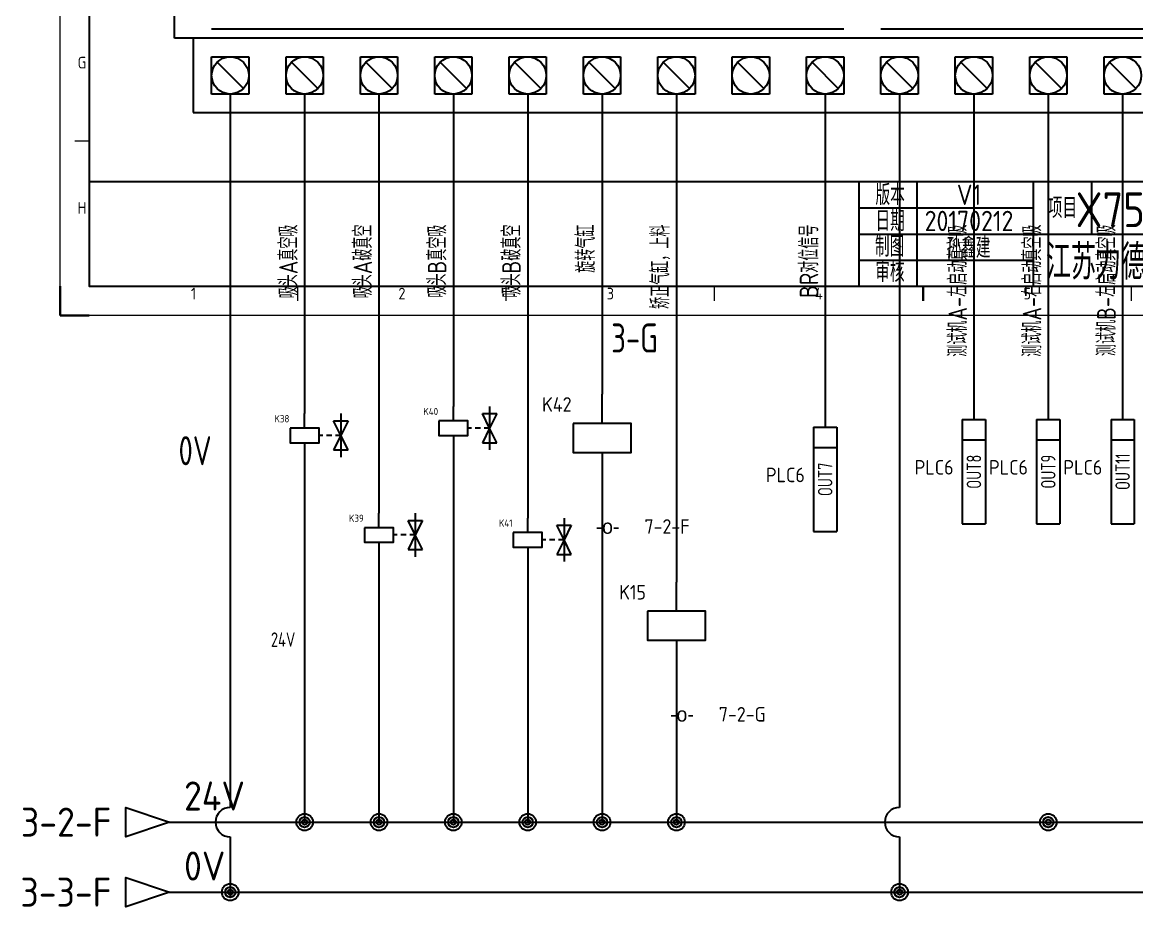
# Model space of a CAD drawing. Header units: millimetres. Extents: x 2023 to 2408, y 1286 to 1597.
# Drawn here: x 2022.8 to 2214.6, y 1285.7 to 1437.9 of the extents above; entities that cross this region are included whole.
import ezdxf
from ezdxf.enums import TextEntityAlignment as Align

# ---------------------------------------------------------------- set-up
doc = ezdxf.new("R2010")
doc.units = ezdxf.units.MM
for name, color, linetype in [('AE_BOR', 1, 'Continuous'), ('DESC', 150, 'Continuous'), ('SYMS', 7, 'Continuous'), ('TAGS', 150, 'Continuous'), ('WIRENO', 72, 'Continuous'), ('WIREREF_DEST', 52, 'Continuous'), ('WIRES', 7, 'Continuous'), ('XREF', 7, 'Continuous'), ('图框_标题栏属性', 1, 'Continuous'), ('图框_标题栏文字', 6, 'Continuous')]:
    doc.layers.add(name, color=color, linetype=linetype)
doc.styles.add('ACGBTS', font='ISOCP.SHX')
doc.styles.get("Standard").update_dxf_attribs({"font": 'arial.ttf'})
doc.styles.add('WD_IEC', font='ISOCP2.shx', dxfattribs={"height": 4, "bigfont": 'gbcbig.shx'})
doc.styles.add('工程字', font='gbenor.shx', dxfattribs={"bigfont": 'gbcbig.shx'})

# ---------------------------------------------------------------- blocks, each defined once
blk = doc.blocks.new('Border')
for p, q in [((10, 410), (10, 10)), ((10, 10), (584, 10))]:
    blk.add_line(p, q)
at = {"layer": 'AE_BOR', "color": 1, "lineweight": 15}
for p, q in [((0, 0), (0, 420)), ((10, 60), (5, 60)), ((81.75, 5), (81.75, 10)), ((153.5, 5), (153.5, 10)), ((225.25, 5), (225.25, 10)), ((368.75, 5), (368.75, 10)), ((594, 0), (0, 0))]:
    blk.add_line(p, q, dxfattribs=at)
at = {"layer": 'AE_BOR', "color": 1, "lineweight": 30}
for p, q in [((0, 0), (0, 10)), ((297, 5), (297, 10)), ((0, 0), (10, 0))]:
    blk.add_line(p, q, dxfattribs=at)
at = {"layer": 'AE_BOR', "color": 1, "lineweight": 15, "style": 'ACGBTS'}
for s, p in [('G', (7.5, 87)), ('H', (7.5, 37)), ('1', (45.875, 7.5)), ('2', (117.625, 7.5)), ('3', (189.375, 7.5)), ('4', (261.125, 7.5)), ('5', (332.875, 7.5))]:
    blk.add_text(s, height=4, dxfattribs=at).set_placement(p, align=Align.MIDDLE)
blk = doc.blocks.new('LdrDkA4')
for p, q in [((132.5, 0), (132.5, 18)), ((142.5, 0), (142.5, 18)), ((162.5, 0), (162.5, 18)), ((162.5, 0), (162.5, 18)), ((162.5, 0), (162.5, 18)), ((172.5, 18), (172.5, 13.5)), ((132.5, 13.5), (162.5, 13.5)), ((172.5, 13.5), (172.5, 9)), ((132.5, 9), (162.99, 9)), ((162.5, 9), (287, 9)), ((132.5, 4.5), (162.5, 4.5)), ((142.5, 2.09), (142.5, 2.09)), ((142.5, 2.09), (142.5, 2.09))]:
    blk.add_line(p, q)
blk.add_lwpolyline([(132.5, 18), (0, 18), (0, 0), (132.5, 0)], close=True)
blk.add_lwpolyline([(132.5, 0), (287, 0), (287, 18), (132.5, 18)])
at = {"flags": 9}
blk.add_attdef('WD_TB', (0, 0), '', height=2.5, dxfattribs=at)
at = {"layer": '图框_标题栏属性', "style": '工程字'}
for tag, height, p in [('版本', 3.5, (151.42, 15.75)), ('项目', 6, (202.25, 13.5)), ('名称', 3.5, (264.42, 13.27)), ('日期', 3.5, (151.42, 11.25)), ('制图', 3.5, (151.34, 6.85)), ('公司名称', 6, (197.03, 4.5)), ('文件', 3.5, (257.37, 6.75)), ('页数', 3.5, (279.5, 6.75)), ('审核', 3.5, (151.65, 2.36)), ('图号', 3.5, (257.37, 2.25)), ('总数', 3.5, (279.5, 2.25))]:
    blk.add_attdef(tag, text='', height=height, dxfattribs=at).set_placement(p, align=Align.MIDDLE)
at = {"layer": '图框_标题栏文字', "style": '工程字'}
for s, p in [('版本', (137.85, 15.75)), ('项目', (167.5, 13.5)), ('日期', (137.85, 11.25)), ('制图', (137.75, 6.85)), ('审核', (137.81, 2.51))]:
    blk.add_text(s, height=3.5, dxfattribs=at).set_placement(p, align=Align.MIDDLE_CENTER)
blk = doc.blocks.new('HA1D3')
blk.add_lwpolyline([(0, 0), (-3.75, -1.25), (-3.75, 1.25)], close=True)
at = {"style": 'WD_IEC'}
for tag, p, height, flags in [('WIRENO', (1.25, 1), 2.5, 8), ('X1TERM01', (0, 0), 0.32, 1)]:
    blk.add_attdef(tag, p, '', height=height, dxfattribs=dict(at, flags=flags))
at = {"style": 'WD_IEC', "flags": 1}
blk.add_attdef('SIGCODE', text='', height=1, dxfattribs=at).set_placement((-2.5, 1.8), align=Align.RIGHT)
at = {"style": 'WD_IEC'}
blk.add_attdef('XREF', text='', height=2.5, dxfattribs=at).set_placement((-5, 0), align=Align.MIDDLE_RIGHT)
blk.add_attdef('DESC1', text='', height=2.5, dxfattribs=at).set_placement((1.25, -1), align=Align.TOP_LEFT)
blk = doc.blocks.new('WDDOT')
for radius in [0.72, 0.449, 0.223]:
    blk.add_circle((0, 0), radius)
blk = doc.blocks.new('PLCIO_EPSONRC90IO1')
for p, q in [((-191.84, -24.81), (-191.84, 23.19)), ((-183.84, -22.81), (-47.84, -22.81)), ((-39.84, -22.81), (96.16, -22.81)), ((-187.84, -24.81), (-191.84, -24.81)), ((-187.84, -24.81), (-187.84, -40.81)), ((52.16, -24.81), (-187.84, -24.81)), ((-183.84, -28.81), (-175.84, -28.81)), ((-183.84, -36.81), (-183.84, -28.81)), ((-182.67, -29.98), (-177.01, -35.64)), ((-175.84, -28.81), (-175.84, -36.81)), ((-167.84, -28.81), (-159.84, -28.81)), ((-167.84, -28.81), (-159.84, -28.81)), ((-167.84, -36.81), (-167.84, -28.81)), ((-167.84, -36.81), (-167.84, -28.81)), ((-166.67, -29.98), (-161.01, -35.64)), ((-159.84, -28.81), (-159.84, -36.81)), ((-159.84, -28.81), (-159.84, -36.81)), ((-151.84, -28.81), (-143.84, -28.81)), ((-151.84, -28.81), (-143.84, -28.81)), ((-151.84, -36.81), (-151.84, -28.81)), ((-151.84, -36.81), (-151.84, -28.81)), ((-150.67, -29.98), (-145.01, -35.64)), ((-143.84, -28.81), (-143.84, -36.81)), ((-143.84, -28.81), (-143.84, -36.81)), ((-135.84, -28.81), (-127.84, -28.81)), ((-135.84, -28.81), (-127.84, -28.81)), ((-135.84, -36.81), (-135.84, -28.81)), ((-135.84, -36.81), (-135.84, -28.81)), ((-134.67, -29.98), (-129.01, -35.64)), ((-127.84, -28.81), (-127.84, -36.81)), ((-127.84, -28.81), (-127.84, -36.81)), ((-119.84, -28.81), (-111.84, -28.81)), ((-119.84, -28.81), (-111.84, -28.81)), ((-119.84, -36.81), (-119.84, -28.81)), ((-119.84, -36.81), (-119.84, -28.81)), ((-118.67, -29.98), (-113.01, -35.64)), ((-111.84, -28.81), (-111.84, -36.81)), ((-111.84, -28.81), (-111.84, -36.81)), ((-103.84, -28.81), (-95.84, -28.81)), ((-103.84, -28.81), (-95.84, -28.81)), ((-103.84, -36.81), (-103.84, -28.81)), ((-103.84, -36.81), (-103.84, -28.81)), ((-102.67, -29.98), (-97.01, -35.64)), ((-95.84, -28.81), (-95.84, -36.81)), ((-95.84, -28.81), (-95.84, -36.81)), ((-87.84, -28.81), (-79.84, -28.81)), ((-87.84, -28.81), (-79.84, -28.81)), ((-87.84, -36.81), (-87.84, -28.81)), ((-87.84, -36.81), (-87.84, -28.81)), ((-86.67, -29.98), (-81.01, -35.64)), ((-79.84, -28.81), (-79.84, -36.81)), ((-79.84, -28.81), (-79.84, -36.81)), ((-71.84, -28.81), (-63.84, -28.81)), ((-71.84, -28.81), (-63.84, -28.81)), ((-71.84, -36.81), (-71.84, -28.81)), ((-71.84, -36.81), (-71.84, -28.81)), ((-70.67, -29.98), (-65.01, -35.64)), ((-63.84, -28.81), (-63.84, -36.81)), ((-63.84, -28.81), (-63.84, -36.81)), ((-55.84, -28.81), (-47.84, -28.81)), ((-55.84, -28.81), (-47.84, -28.81)), ((-55.84, -36.81), (-55.84, -28.81)), ((-55.84, -36.81), (-55.84, -28.81)), ((-54.67, -29.98), (-49.01, -35.64)), ((-47.84, -28.81), (-47.84, -36.81)), ((-47.84, -28.81), (-47.84, -36.81)), ((-39.84, -28.81), (-31.84, -28.81)), ((-39.84, -28.81), (-31.84, -28.81)), ((-39.84, -36.81), (-39.84, -28.81)), ((-39.84, -36.81), (-39.84, -28.81)), ((-38.67, -29.98), (-33.01, -35.64)), ((-31.84, -28.81), (-31.84, -36.81)), ((-31.84, -28.81), (-31.84, -36.81)), ((-23.84, -28.81), (-15.84, -28.81)), ((-23.84, -28.81), (-15.84, -28.81)), ((-23.84, -36.81), (-23.84, -28.81)), ((-23.84, -36.81), (-23.84, -28.81)), ((-22.67, -29.98), (-17.01, -35.64)), ((-15.84, -28.81), (-15.84, -36.81)), ((-15.84, -28.81), (-15.84, -36.81)), ((-7.84, -28.81), (0.16, -28.81)), ((-7.84, -28.81), (0.16, -28.81)), ((-7.84, -36.81), (-7.84, -28.81)), ((-7.84, -36.81), (-7.84, -28.81)), ((-6.67, -29.98), (-1.01, -35.64)), ((0.16, -28.81), (0.16, -36.81)), ((0.16, -28.81), (0.16, -36.81)), ((8.16, -28.81), (16.16, -28.81)), ((8.16, -28.81), (16.16, -28.81)), ((8.16, -36.81), (8.16, -28.81)), ((8.16, -36.81), (8.16, -28.81)), ((9.33, -29.98), (14.99, -35.64)), ((-175.84, -36.81), (-183.84, -36.81)), ((-159.84, -36.81), (-167.84, -36.81)), ((-159.84, -36.81), (-167.84, -36.81)), ((-143.84, -36.81), (-151.84, -36.81)), ((-143.84, -36.81), (-151.84, -36.81)), ((-127.84, -36.81), (-135.84, -36.81)), ((-127.84, -36.81), (-135.84, -36.81)), ((-111.84, -36.81), (-119.84, -36.81)), ((-111.84, -36.81), (-119.84, -36.81)), ((-95.84, -36.81), (-103.84, -36.81)), ((-95.84, -36.81), (-103.84, -36.81)), ((-79.84, -36.81), (-87.84, -36.81)), ((-79.84, -36.81), (-87.84, -36.81)), ((-63.84, -36.81), (-71.84, -36.81)), ((-63.84, -36.81), (-71.84, -36.81)), ((-47.84, -36.81), (-55.84, -36.81)), ((-47.84, -36.81), (-55.84, -36.81)), ((-31.84, -36.81), (-39.84, -36.81)), ((-31.84, -36.81), (-39.84, -36.81)), ((-15.84, -36.81), (-23.84, -36.81)), ((-15.84, -36.81), (-23.84, -36.81)), ((0.16, -36.81), (-7.84, -36.81)), ((0.16, -36.81), (-7.84, -36.81)), ((16.16, -36.81), (8.16, -36.81)), ((16.16, -36.81), (8.16, -36.81)), ((-187.84, -40.81), (249.96, -40.81))]:
    blk.add_line(p, q)
for centre in [(-179.84, -32.81), (-163.84, -32.81), (-147.84, -32.81), (-131.84, -32.81), (-115.84, -32.81), (-99.84, -32.81), (-83.84, -32.81), (-67.84, -32.81), (-51.84, -32.81), (-35.84, -32.81), (-19.84, -32.81), (-3.84, -32.81), (12.16, -32.81)]:
    blk.add_circle(centre, 4)
at = {"style": 'WD_IEC'}
for tag, p, width in [('DESCA47', (-165.33, 63.11), 0.9), ('DESCB47', (-158.34, 63.11), 0.9), ('DESCA48', (-149.33, 63.11), 0.9), ('DESCB48', (-142.34, 63.11), 0.9), ('DESCA49', (-133.33, 63.11), 0.9), ('DESCB49', (-126.34, 63.11), 0.9), ('DESCA50', (-117.33, 63.11), 0.9), ('DESCB50', (-110.34, 63.11), 0.9), ('DESCA51', (-101.33, 63.11), 0.9), ('DESCB51', (-94.34, 63.11), 0.9), ('DESCA52', (-85.33, 63.11), 0.9), ('DESCB52', (-78.34, 63.11), 0.9), ('DESCA53', (-69.33, 63.11), 0.9), ('DESCB53', (-62.34, 63.11), 0.9), ('DESCA54', (-53.33, 63.11), 0.9), ('DESCB54', (-46.34, 63.11), 0.9), ('DESCA56', (-21.33, 63.11), 0.9), ('DESCB56', (-14.34, 63.11), 0.9), ('DESCA57', (-5.33, 63.11), 0.9), ('DESCB57', (1.66, 63.11), 0.9), ('DESCA58', (10.67, 63.11), 0.9), ('DESCB58', (17.66, 63.11), 0.9), ('DESCA59', (26.67, 63.11), 0.9), ('DESCB59', (33.66, 63.11), 0.9), ('DESCA60', (42.67, 63.11), 0.9), ('DESCB60', (49.66, 63.11), 0.9), ('DESCA61', (58.67, 63.11), 0.9), ('DESCB61', (65.66, 63.11), 0.9), ('DESCA62', (74.67, 63.11), 0.9), ('DESCB62', (81.66, 63.11), 0.9), ('DESCA63', (90.67, 63.11), 0.9), ('DESCB63', (97.66, 63.11), 0.9), ('DESCA65', (122.67, 63.11), 0.9), ('DESCB65', (129.66, 63.11), 0.9), ('DESCA66', (138.67, 63.11), 0.9), ('DESCB66', (145.66, 63.11), 0.9), ('DESCA67', (154.67, 63.11), 0.9), ('DESCB67', (161.66, 63.11), 0.9), ('DESCA68', (170.67, 63.11), 0.9), ('DESCB68', (177.66, 63.11), 0.9), ('DESCA69', (186.67, 63.11), 0.9), ('DESCB69', (193.66, 63.11), 0.9), ('DESCA70', (202.67, 63.11), 0.9), ('DESCB70', (209.66, 63.11), 0.9), ('DESCA71', (218.67, 63.11), 0.9), ('DESCB71', (225.66, 63.11), 0.9), ('DESCA72', (234.67, 63.11), 0.9), ('DESCB72', (241.66, 63.11), 0.9), ('WDTAGALT', (-229.84, -12.81), 0.8)]:
    blk.add_attdef(tag, p, '', height=4, rotation=90, dxfattribs=dict(at, width=width))
at = {"style": 'WD_IEC', "width": 0.9}
for tag, p in [('TERM46', (-177.84, 36.42)), ('TERM47', (-161.84, 36.42)), ('TERM48', (-145.84, 36.42)), ('TERM49', (-129.84, 36.42)), ('TERM50', (-113.84, 36.42)), ('TERM52', (-81.84, 36.42)), ('TERM53', (-65.84, 36.42)), ('TERM54', (-49.84, 36.42)), ('TERM55', (-33.84, 36.42)), ('TERM56', (-17.84, 36.42)), ('TERM57', (-1.84, 36.42)), ('TERM58', (14.16, 36.42)), ('TERM59', (30.16, 36.42)), ('TERM60', (46.16, 36.42)), ('TERM62', (78.16, 36.42)), ('TERM63', (94.16, 36.42)), ('TERM64', (110.16, 36.42)), ('TERM65', (126.16, 36.42)), ('TERM66', (142.16, 36.42)), ('TERM67', (158.16, 36.42)), ('TERM68', (174.16, 36.42)), ('TERM69', (190.16, 36.42)), ('TERM70', (206.16, 36.42)), ('TERM72', (238.16, 36.42)), ('TERM51', (-97.84, 36.42)), ('TERM61', (62.16, 36.42)), ('TERM71', (222.16, 36.42))]:
    blk.add_attdef(tag, text='', height=2.5, rotation=90, dxfattribs=at).set_placement(p, align=Align.TOP_LEFT)
at = {"style": 'WD_IEC', "flags": 1}
for tag, p in [('X2TERM46', (-179.84, 35.19)), ('X2TERM47', (-163.84, 35.19)), ('X2TERM48', (-147.84, 35.19)), ('X2TERM49', (-131.84, 35.19)), ('X2TERM50', (-115.84, 35.19)), ('X2TERM51', (-99.84, 35.19)), ('X2TERM52', (-83.84, 35.19)), ('X2TERM53', (-67.84, 35.19)), ('X2TERM54', (-51.84, 35.19)), ('X2TERM55', (-35.84, 35.19)), ('X2TERM56', (-19.84, 35.19)), ('X2TERM57', (-3.84, 35.19)), ('X2TERM58', (12.16, 35.19)), ('X2TERM59', (28.16, 35.19)), ('X2TERM60', (44.16, 35.19)), ('X2TERM61', (60.16, 35.19)), ('X2TERM62', (76.16, 35.19)), ('X2TERM63', (92.16, 35.19)), ('X2TERM64', (108.16, 35.19)), ('X2TERM65', (124.16, 35.19)), ('X2TERM66', (140.16, 35.19)), ('X2TERM67', (156.16, 35.19)), ('X2TERM68', (172.16, 35.19)), ('X2TERM69', (188.16, 35.19)), ('X2TERM70', (204.16, 35.19)), ('X2TERM71', (220.16, 35.19)), ('X2TERM72', (236.16, 35.19)), ('X8TERM01', (-179.84, -36.81)), ('X8TERM02', (-163.84, -36.81)), ('X8TERM03', (-147.84, -36.81)), ('X8TERM04', (-131.84, -36.81)), ('X8TERM05', (-115.84, -36.81)), ('X8TERM06', (-99.84, -36.81)), ('X8TERM07', (-83.84, -36.81)), ('X8TERM08', (-67.84, -36.81)), ('X8TERM09', (-51.84, -36.81)), ('X8TERM10', (-35.84, -36.81)), ('X8TERM11', (-19.84, -36.81)), ('X8TERM12', (-3.84, -36.81)), ('X8TERM13', (12.16, -36.81)), ('X8TERM14', (28.16, -36.81)), ('X8TERM15', (44.16, -36.81)), ('X8TERM16', (60.16, -36.81)), ('X8TERM17', (76.16, -36.81)), ('X8TERM18', (92.16, -36.81)), ('X8TERM19', (108.16, -36.81)), ('X8TERM20', (124.16, -36.81)), ('X8TERM21', (140.16, -36.81)), ('X8TERM22', (156.16, -36.81))]:
    blk.add_attdef(tag, p, '', height=0.35, rotation=90, dxfattribs=at)
at = {"style": 'WD_IEC', "width": 0.9}
for tag, p in [('TERMDESC46', (-179.84, 19.19)), ('TAGA47', (-163.84, 19.19)), ('TAGA48', (-147.84, 19.19)), ('TAGA49', (-131.84, 19.19)), ('TAGA50', (-115.84, 19.19)), ('TAGA51', (-99.84, 19.19)), ('TAGA52', (-83.84, 19.19)), ('TAGA53', (-67.84, 19.19)), ('TAGA54', (-51.84, 19.19)), ('TERMDESC55', (-35.84, 19.19)), ('TAGA56', (-19.84, 19.19)), ('TAGA57', (-3.84, 19.19)), ('TAGA58', (12.16, 19.19)), ('TAGA59', (28.16, 19.19)), ('TAGA60', (44.16, 19.19)), ('TAGA61', (60.16, 19.19)), ('TAGA62', (76.16, 19.19)), ('TAGA63', (92.16, 19.19)), ('TERMDESC64', (108.16, 19.19)), ('TAGA65', (124.16, 19.19)), ('TAGA66', (140.16, 19.19)), ('TAGA67', (156.16, 19.19)), ('TAGA68', (172.16, 19.19)), ('TAGA69', (188.16, 19.19)), ('TAGA70', (204.16, 19.19)), ('TAGA71', (220.16, 19.19)), ('TAGA72', (236.16, 19.19))]:
    blk.add_attdef(tag, text='', height=3.5, rotation=90, dxfattribs=at).set_placement(p, align=Align.MIDDLE_RIGHT)
at = {"linetype": 'Continuous', "style": 'WD_IEC', "flags": 9}
for tag, p in [('ASSYCODE', (-218.83, 6.55)), ('FAMILY', (-218.05, 6.58))]:
    blk.add_attdef(tag, text='', height=0.32, rotation=90, dxfattribs=at).set_placement(p, align=Align.CENTER)
at = {"style": 'WD_IEC'}
for tag, p in [('LINE1', (-210.55, -0.81)), ('LINE2', (-205.55, -0.81)), ('TAG1', (-195.84, -0.81))]:
    blk.add_attdef(tag, text='', height=3.5, rotation=90, dxfattribs=at).set_placement(p, align=Align.CENTER)
for tag, width, p in [('INST', 0.8, (-226, -0.81)), ('LOC', 0.8, (-222.56, -0.81)), ('MFG', 0.8, (-218.55, -0.81)), ('CAT', 0.9, (-215.05, -0.81)), ('DESC', 0.8, (-201.5, -0.81))]:
    blk.add_attdef(tag, text='', height=2.5, rotation=90, dxfattribs=dict(at, width=width)).set_placement(p, align=Align.CENTER)
at = {"style": 'WD_IEC', "width": 0.9}
for tag, p in [('TERMDESC01', (-179.84, -20.26)), ('TERMDESC10', (-35.84, -20.26)), ('TERMDESC19', (108.16, -20.26)), ('TERMDESC20', (124.16, -20.26)), ('TERMDESC21', (140.16, -20.26)), ('TERMDESC22', (156.16, -20.26)), ('TAGA02', (-163.84, -20.26)), ('TAGA03', (-147.84, -20.26)), ('TAGA04', (-131.84, -20.26)), ('TAGA05', (-115.84, -20.26)), ('TAGA06', (-99.84, -20.26)), ('TAGA07', (-83.84, -20.26)), ('TAGA08', (-67.84, -20.26)), ('TAGA09', (-51.84, -20.26)), ('TAGA14', (28.16, -20.26)), ('TAGA11', (-19.84, -20.26)), ('TAGA12', (-3.84, -20.26)), ('TAGA13', (12.16, -20.26)), ('TAGA15', (44.16, -20.26)), ('TAGA16', (60.16, -20.26)), ('TAGA17', (76.16, -20.26)), ('TAGA18', (92.16, -20.26))]:
    blk.add_attdef(tag, text='', height=3.5, rotation=90, dxfattribs=at).set_placement(p, align=Align.MIDDLE_LEFT)
for tag, p in [('TERM01', (-177.84, -37.72)), ('TERM02', (-161.84, -37.86)), ('TERM03', (-145.84, -37.86)), ('TERM04', (-129.84, -37.86)), ('TERM05', (-113.84, -37.86)), ('TERM06', (-97.84, -37.86)), ('TERM07', (-81.84, -37.86)), ('TERM08', (-65.84, -37.86)), ('TERM09', (-49.84, -37.86)), ('TERM10', (-33.84, -37.86)), ('TERM11', (-17.84, -37.86)), ('TERM12', (-1.84, -37.86)), ('TERM13', (14.16, -37.86)), ('TERM14', (30.16, -37.86)), ('TERM15', (46.16, -37.86)), ('TERM16', (62.16, -37.86)), ('TERM17', (78.16, -37.86)), ('TERM18', (94.16, -37.86)), ('TERM19', (110.16, -37.86)), ('TERM20', (126.16, -37.86)), ('TERM21', (142.16, -37.86)), ('TERM22', (158.16, -37.86))]:
    blk.add_attdef(tag, text='', height=2.5, rotation=90, dxfattribs=at).set_placement(p, align=Align.TOP_RIGHT)
for tag, p in [('DESCA02', (-165.33, -64.89)), ('DESCB02', (-158.34, -64.89)), ('DESCA03', (-149.33, -64.89)), ('DESCB03', (-142.34, -64.89)), ('DESCA04', (-133.33, -64.89)), ('DESCB04', (-126.34, -64.89)), ('DESCA05', (-117.33, -64.89)), ('DESCB05', (-110.34, -64.89)), ('DESCA06', (-101.33, -64.89)), ('DESCB06', (-94.34, -64.89)), ('DESCA07', (-85.33, -64.89)), ('DESCB07', (-78.34, -64.89)), ('DESCA08', (-69.33, -64.89)), ('DESCB08', (-62.34, -64.89)), ('DESCA09', (-53.33, -64.89)), ('DESCB09', (-46.34, -64.89)), ('DESCA11', (-21.33, -64.89)), ('DESCB11', (-14.34, -64.89)), ('DESCA12', (-5.33, -64.89)), ('DESCB12', (1.66, -64.89)), ('DESCA13', (10.67, -64.89)), ('DESCB13', (17.66, -64.89)), ('DESCA14', (26.67, -64.89)), ('DESCB14', (33.66, -64.89)), ('DESCA15', (42.67, -64.89)), ('DESCB15', (49.66, -64.89)), ('DESCA16', (58.67, -64.89)), ('DESCB16', (65.66, -64.89)), ('DESCA17', (74.67, -64.89)), ('DESCB17', (81.66, -64.89))]:
    blk.add_attdef(tag, text='', height=4, rotation=90, dxfattribs=at).set_placement(p, align=Align.RIGHT)
blk = doc.blocks.new('VSV1')
for p, q in [((0, 2.5), (0, 7.5)), ((12.5, 0), (10, 5)), ((10, 5), (15, 5)), ((12.5, 7.5), (12.5, -7.5)), ((15, 5), (12.5, 0)), ((6.25, 0), (5, 0)), ((9.38, 0), (7.5, 0)), ((12.5, 0), (10, -5)), ((12.5, 0), (10.62, 0)), ((15, -5), (12.5, 0)), ((0, -2.5), (0, -7.5)), ((10, -5), (15, -5))]:
    blk.add_line(p, q)
blk.add_lwpolyline([(-5, 2.5), (-5, -2.5), (5, -2.5), (5, 2.5)], close=True)
at = {"style": 'WD_IEC'}
for tag, p in [('INST', (-5.25, 11.5)), ('LOC', (-5.25, 8)), ('TAG1', (-5.25, 4.5)), ('DESC1', (-5.25, -6.85)), ('DESC3', (-5.25, -13.85)), ('DESC2', (-5.25, -10.35))]:
    blk.add_attdef(tag, text='', height=2.5, dxfattribs=at).set_placement(p, align=Align.RIGHT)
at = {"style": 'WD_IEC', "flags": 1}
for tag, p, height in [('X2TERM01', (0, 7.5), 0.32), ('X4LINK', (-5, 0), 0.32), ('X1LINK', (12.5, 0), 0.32), ('ASSYCODE', (1, -4), 1), ('X8TERM02', (0, -7.5), 0.32), ('FAMILY', (1, -5.5), 1), ('CATDESC', (1, -7), 1)]:
    blk.add_attdef(tag, p, '', height=height, dxfattribs=at)
at = {"style": 'WD_IEC'}
blk.add_attdef('TERM01', text='', height=2, rotation=90, dxfattribs=at).set_placement((-1, 7.5), align=Align.RIGHT)
at = {"style": 'WD_IEC', "flags": 9}
for tag, p in [('MFG', (-6, 1)), ('CAT', (-6, -1.5))]:
    blk.add_attdef(tag, text='', height=1.5, dxfattribs=at).set_placement(p, align=Align.RIGHT)
at = {"style": 'WD_IEC'}
blk.add_attdef('TERM02', (-1, -7.5), '', height=2, rotation=90, dxfattribs=at)
at = {"lineweight": 9, "style": 'WD_IEC'}
for tag, p in [('NO', (-5.5, -16.5)), ('NC', (-5.5, -20))]:
    blk.add_attdef(tag, text='', height=2.5, dxfattribs=at).set_placement(p, align=Align.TOP_RIGHT)
for tag, p in [('XREFNO', (-4, -16.5)), ('XREFNC', (-4, -20)), ('WDTAGALT', (-3.88, -23.13))]:
    blk.add_attdef(tag, text='', height=2.5, dxfattribs=at).set_placement(p, align=Align.TOP_LEFT)
blk = doc.blocks.new('VCR1')
for p, q in [((0, 2.5), (0, 7.5)), ((0, -2.5), (0, -7.5))]:
    blk.add_line(p, q)
blk.add_lwpolyline([(-5, 2.5), (-5, -2.5), (5, -2.5), (5, 2.5)], close=True)
at = {"style": 'WD_IEC'}
for tag, p in [('INST', (-5.25, 11.5)), ('LOC', (-5.25, 8)), ('TAG1', (-5.25, 4.5)), ('DESC1', (-5.25, -6.85)), ('DESC2', (-5.25, -10.35)), ('DESC3', (-5.25, -13.85))]:
    blk.add_attdef(tag, text='', height=2.5, dxfattribs=at).set_placement(p, align=Align.RIGHT)
at = {"style": 'WD_IEC', "flags": 1}
for tag, p, height in [('X2TERM01', (0, 7.5), 0.32), ('X4LINK', (-5, 0), 0.32), ('X1LINK', (5, 0), 0.32), ('ASSYCODE', (1, -4), 1), ('FAMILY', (1, -5.5), 1), ('X8TERM02', (0, -7.5), 0.32), ('CATDESC', (1, -7), 1)]:
    blk.add_attdef(tag, p, '', height=height, dxfattribs=at)
at = {"style": 'WD_IEC'}
blk.add_attdef('TERM01', text='', height=2, rotation=90, dxfattribs=at).set_placement((-1, 7.5), align=Align.RIGHT)
at = {"style": 'WD_IEC', "flags": 9}
for tag, p in [('MFG', (-6, 1)), ('CAT', (-6, -1.5))]:
    blk.add_attdef(tag, text='', height=1.5, dxfattribs=at).set_placement(p, align=Align.RIGHT)
at = {"style": 'WD_IEC'}
blk.add_attdef('TERM02', (-1, -7.5), '', height=2, rotation=90, dxfattribs=at)
at = {"lineweight": 9, "style": 'WD_IEC'}
for tag, p in [('NO', (-5.5, -16.5)), ('NC', (-5.5, -20))]:
    blk.add_attdef(tag, text='', height=2.5, dxfattribs=at).set_placement(p, align=Align.TOP_RIGHT)
for tag, p in [('XREFNO', (-4, -16.5)), ('XREFNC', (-4, -20))]:
    blk.add_attdef(tag, text='', height=2.5, dxfattribs=at).set_placement(p, align=Align.TOP_LEFT)
blk = doc.blocks.new('PLCIOI1TV')
for p, q in [((-2, 9), (-2, -9)), ((-2, 9), (2, 9)), ((2, 9), (2, -9)), ((-2, 5.5), (2, 5.5)), ((-2, -9), (2, -9))]:
    blk.add_line(p, q)
at = {"style": 'WD_IEC', "width": 0.9}
blk.add_attdef('TERMDESC01', text='', height=2, rotation=90, dxfattribs=at).set_placement((2.25, 10), align=Align.TOP_LEFT)
at = {"style": 'WD_IEC', "width": 0.8}
for tag, height, p in [('TERM01', 2, (0, 7.25)), ('TAGA01', 2.5, (0, 0))]:
    blk.add_attdef(tag, text='', height=height, rotation=90, dxfattribs=at).set_placement(p, align=Align.MIDDLE)
for tag, p in [('INST', (-3.5, 6.5)), ('LOC', (-3.5, 3))]:
    blk.add_attdef(tag, text='', height=2.5, dxfattribs=at).set_placement(p, align=Align.RIGHT)
at = {"style": 'WD_IEC', "flags": 1}
blk.add_attdef('X2TERM01', text='', height=0.25, rotation=90, dxfattribs=at).set_placement((0, 9), align=Align.RIGHT)
at = {"style": 'WD_IEC', "width": 0.9}
blk.add_attdef('LINE1', text='', height=2.5, rotation=90, dxfattribs=at).set_placement((4.41, 1), align=Align.CENTER)
blk.add_attdef('LINE2', text='', height=2.5, rotation=90, dxfattribs=at).set_placement((5.02, 1), align=Align.TOP_CENTER)
at = {"style": 'WD_IEC'}
for tag, p in [('TAG1', (-3.5, -0.5)), ('XREF', (-3.5, -4.5))]:
    blk.add_attdef(tag, text='', height=2.5, dxfattribs=at).set_placement(p, align=Align.RIGHT)
at = {"linetype": 'Continuous', "style": 'WD_IEC', "flags": 9}
for tag, p in [('ASSYCODE', (-2.39, -1.18)), ('FAMILY', (-2.39, -7.68))]:
    blk.add_attdef(tag, text='', height=0.16, rotation=90, dxfattribs=at).set_placement(p, align=Align.CENTER)
at = {"style": 'WD_IEC'}
for tag, width, p in [('MFG', 0.8, (-7, -20)), ('DESC', 0.8, (-4, -20)), ('DESCA01', 0.9, (-0.5, -20)), ('DESCB01', 0.9, (2.5, -20)), ('DESCC01', 0.9, (5.5, -20)), ('DESCD01', 0.9, (8.5, -20)), ('DESCE01', 0.9, (11.5, -20)), ('CAT', 0.9, (-7, -27))]:
    blk.add_attdef(tag, text='', height=2.5, rotation=90, dxfattribs=dict(at, width=width)).set_placement(p, align=Align.RIGHT)
blk = doc.blocks.new('WD_WNV')
at = {"linetype": 'Continuous', "style": 'WD_IEC', "width": 0.8}
blk.add_attdef('WIRENO', text='', height=2.5, dxfattribs=at).set_placement((-1.6, 0), align=Align.MIDDLE_RIGHT)
at = {"style": 'WD_IEC', "flags": 1}
for tag, p in [('W03USER', (-1, 1)), ('W02USER', (-1, 1.125)), ('W01USER', (-1, 1.25)), ('W08USER', (-1, 0.375)), ('W04USER', (-1, 0.875)), ('W05USER', (-1, 0.75)), ('W09USER', (-1, 0.25)), ('W06USER', (-1, 0.625)), ('W07USER', (-1, 0.5)), ('W10USER', (-1, 0.125))]:
    blk.add_attdef(tag, text='', height=0.08, dxfattribs=at).set_placement(p, align=Align.CENTER)

msp = doc.modelspace()

# ---------------------------------------------------------------- linework, layer by layer
at = {"layer": 'WIRES'}
for p, q in [((2058.55, 1425.51), (2058.55, 1302.75)), ((2071.35, 1425.51), (2071.35, 1370.51)), ((2084.15, 1425.51), (2084.15, 1353.38)), ((2096.95, 1425.51), (2096.95, 1371.76)), ((2109.75, 1425.51), (2109.75, 1352.54)), ((2122.55, 1425.51), (2122.55, 1373.84)), ((2135.35, 1425.51), (2135.35, 1341.52)), ((2160.95, 1425.51), (2160.95, 1368.21)), ((2173.75, 1425.51), (2173.75, 1302.75)), ((2186.55, 1425.51), (2186.55, 1369.52)), ((2199.35, 1425.51), (2199.35, 1369.52)), ((2212.15, 1425.51), (2212.15, 1369.52)), ((2096.95, 1364.26), (2096.95, 1300.23)), ((2071.35, 1363.01), (2071.35, 1300.23)), ((2122.55, 1358.84), (2122.55, 1300.21)), ((2084.15, 1345.88), (2084.15, 1300.23)), ((2109.75, 1345.04), (2109.75, 1300.23)), ((2135.35, 1326.52), (2135.35, 1300.21)), ((2048.09, 1300.21), (2375.46, 1300.21)), ((2058.55, 1297.67), (2058.55, 1287.35)), ((2173.75, 1297.67), (2173.75, 1288.16)), ((2048.09, 1288.16), (2375.46, 1288.16))]:
    msp.add_line(p, q, dxfattribs=at)
for centre in [(2058.55, 1300.21), (2173.75, 1300.21)]:
    msp.add_arc(centre, 2.54, 90, 270, dxfattribs=at)

# ---------------------------------------------------------------- block references
ref = msp.add_blockref('LdrDkA4', (2034.29, 1392.42))
ref.add_attrib('公司名称', '江苏力德尔电子信息技术有限公司', dxfattribs={"layer": '图框_标题栏属性', "height": 6, "style": '工程字'}).set_placement((2231.33, 1396.92), align=Align.MIDDLE)
ref.add_attrib('项目', 'X758 FCT冶具自动上下料机', dxfattribs={"layer": '图框_标题栏属性', "height": 6, "style": '工程字'}).set_placement((2236.54, 1405.92), align=Align.MIDDLE)
ref.add_attrib('制图', '孙鑫建', dxfattribs={"layer": '图框_标题栏属性', "height": 3.5, "style": '工程字'}).set_placement((2185.63, 1399.26), align=Align.MIDDLE)
ref.add_attrib('日期', '20170212', dxfattribs={"layer": '图框_标题栏属性', "height": 3.5, "style": '工程字'}).set_placement((2185.71, 1403.67), align=Align.MIDDLE)
ref.add_attrib('版本', 'V1', dxfattribs={"layer": '图框_标题栏属性', "height": 3.5, "style": '工程字'}).set_placement((2185.71, 1408.17), align=Align.MIDDLE)
at = {"layer": 'AE_BOR', "xscale": 0.5, "yscale": 0.5, "zscale": 0.5}
msp.add_blockref('Border', (2029.29, 1387.42), dxfattribs=at)
at = {"layer": 'SYMS'}
ref = msp.add_blockref('PLCIO_EPSONRC90IO1', (2202.42, 1454.96), dxfattribs=dict(at, xscale=0.8, yscale=0.8, zscale=0.8))
ref.add_attrib('DESCA12', '测试机A-右启动真空吸', dxfattribs={"layer": 'DESC', "height": 3.2, "rotation": 90, "style": 'WD_IEC', "width": 0.9}).set_placement((2198.16, 1403.05), align=Align.RIGHT)
ref.add_attrib('DESCA02', '吸头A真空吸', dxfattribs={"layer": 'DESC', "height": 3.2, "rotation": 90, "style": 'WD_IEC', "width": 0.9}).set_placement((2070.16, 1403.05), align=Align.RIGHT)
ref.add_attrib('DESCA03', '吸头A破真空', dxfattribs={"layer": 'DESC', "height": 3.2, "rotation": 90, "style": 'WD_IEC', "width": 0.9}).set_placement((2082.96, 1403.05), align=Align.RIGHT)
ref.add_attrib('DESCA04', '吸头B真空吸', dxfattribs={"layer": 'DESC', "height": 3.2, "rotation": 90, "style": 'WD_IEC', "width": 0.9}).set_placement((2095.76, 1403.05), align=Align.RIGHT)
ref.add_attrib('DESCA05', '吸头B破真空', dxfattribs={"layer": 'DESC', "height": 3.2, "rotation": 90, "style": 'WD_IEC', "width": 0.9}).set_placement((2108.56, 1403.05), align=Align.RIGHT)
ref.add_attrib('DESCA06', '旋转气缸', dxfattribs={"layer": 'DESC', "height": 3.2, "rotation": 90, "style": 'WD_IEC', "width": 0.9}).set_placement((2121.36, 1403.05), align=Align.RIGHT)
ref.add_attrib('DESCA07', '矫正气缸，上料', dxfattribs={"layer": 'DESC', "height": 3.2, "rotation": 90, "style": 'WD_IEC', "width": 0.9}).set_placement((2134.16, 1403.05), align=Align.RIGHT)
ref.add_attrib('DESCA11', '测试机A-左启动真空吸', dxfattribs={"layer": 'DESC', "height": 3.2, "rotation": 90, "style": 'WD_IEC', "width": 0.9}).set_placement((2185.36, 1403.05), align=Align.RIGHT)
ref.add_attrib('DESCA13', '测试机B-左启动真空吸', dxfattribs={"layer": 'DESC', "height": 3.2, "rotation": 90, "style": 'WD_IEC', "width": 0.9}).set_placement((2210.96, 1403.05), align=Align.RIGHT)
ref.add_attrib('DESCA09', 'BR对位信号', dxfattribs={"layer": 'DESC', "height": 3.2, "rotation": 90, "style": 'WD_IEC', "width": 0.9}).set_placement((2159.76, 1403.05), align=Align.RIGHT)
ref = msp.add_blockref('VCR1', (2122.55, 1366.34), dxfattribs=at)
ref.add_attrib('TAG1', 'K42', dxfattribs={"layer": 'TAGS', "height": 2.5, "style": 'WD_IEC'}).set_placement((2117.3, 1370.84), align=Align.RIGHT)
ref = msp.add_blockref('VSV1', (2096.95, 1368.01), dxfattribs=dict(at, xscale=0.5, yscale=0.5, zscale=0.5))
ref.add_attrib('TAG1', 'K40', dxfattribs={"layer": 'TAGS', "height": 1.25, "style": 'WD_IEC'}).set_placement((2094.33, 1370.26), align=Align.RIGHT)
ref = msp.add_blockref('VSV1', (2071.35, 1366.76), dxfattribs=dict(at, xscale=0.5, yscale=0.5, zscale=0.5))
ref.add_attrib('TAG1', 'K38', dxfattribs={"layer": 'TAGS', "height": 1.25, "style": 'WD_IEC'}).set_placement((2068.73, 1369.01), align=Align.RIGHT)
ref = msp.add_blockref('PLCIOI1TV', (2160.95, 1359.21), dxfattribs=at)
ref.add_attrib('TAGA01', 'OUT7', dxfattribs={"layer": 'TAGS', "height": 2.5, "rotation": 90, "style": 'WD_IEC', "width": 0.8}).set_placement((2160.95, 1359.21), align=Align.MIDDLE)
ref.add_attrib('TAG1', 'PLC6', dxfattribs={"layer": 'TAGS', "height": 2.5, "style": 'WD_IEC'}).set_placement((2157.45, 1358.71), align=Align.RIGHT)
ref = msp.add_blockref('PLCIOI1TV', (2186.55, 1360.52), dxfattribs=at)
ref.add_attrib('TAGA01', 'OUT8', dxfattribs={"layer": 'TAGS', "height": 2.5, "rotation": 90, "style": 'WD_IEC', "width": 0.8}).set_placement((2186.55, 1360.52), align=Align.MIDDLE)
ref.add_attrib('TAG1', 'PLC6', dxfattribs={"layer": 'TAGS', "height": 2.5, "style": 'WD_IEC'}).set_placement((2183.05, 1360.02), align=Align.RIGHT)
ref = msp.add_blockref('PLCIOI1TV', (2199.35, 1360.52), dxfattribs=at)
ref.add_attrib('TAGA01', 'OUT9', dxfattribs={"layer": 'TAGS', "height": 2.5, "rotation": 90, "style": 'WD_IEC', "width": 0.8}).set_placement((2199.35, 1360.52), align=Align.MIDDLE)
ref.add_attrib('TAG1', 'PLC6', dxfattribs={"layer": 'TAGS', "height": 2.5, "style": 'WD_IEC'}).set_placement((2195.85, 1360.02), align=Align.RIGHT)
ref = msp.add_blockref('PLCIOI1TV', (2212.15, 1360.52), dxfattribs=at)
ref.add_attrib('TAGA01', 'OUT11', dxfattribs={"layer": 'TAGS', "height": 2.5, "rotation": 90, "style": 'WD_IEC', "width": 0.8}).set_placement((2212.15, 1360.52), align=Align.MIDDLE)
ref.add_attrib('TAG1', 'PLC6', dxfattribs={"layer": 'TAGS', "height": 2.5, "style": 'WD_IEC'}).set_placement((2208.65, 1360.02), align=Align.RIGHT)
ref = msp.add_blockref('VSV1', (2084.15, 1349.63), dxfattribs=dict(at, xscale=0.5, yscale=0.5, zscale=0.5))
ref.add_attrib('TAG1', 'K39', dxfattribs={"layer": 'TAGS', "height": 1.25, "style": 'WD_IEC'}).set_placement((2081.53, 1351.88), align=Align.RIGHT)
ref = msp.add_blockref('VSV1', (2109.75, 1348.79), dxfattribs=dict(at, xscale=0.5, yscale=0.5, zscale=0.5))
ref.add_attrib('TAG1', 'K41', dxfattribs={"layer": 'TAGS', "height": 1.25, "style": 'WD_IEC'}).set_placement((2107.13, 1351.04), align=Align.RIGHT)
ref = msp.add_blockref('VCR1', (2135.35, 1334.02), dxfattribs=at)
ref.add_attrib('TAG1', 'K15', dxfattribs={"layer": 'TAGS', "height": 2.5, "style": 'WD_IEC'}).set_placement((2130.1, 1338.52), align=Align.RIGHT)
ref = msp.add_blockref('HA1D3', (2048.09, 1300.21), dxfattribs=dict(at, xscale=2, yscale=2, zscale=2))
ref.add_attrib('XREF', '3-2-F', dxfattribs={"layer": 'XREF', "height": 5, "style": 'WD_IEC'}).set_placement((2038.09, 1300.21), align=Align.MIDDLE_RIGHT)
ref.add_attrib('WIRENO', '24V', (2050.59, 1302.21), dxfattribs={"layer": 'WIREREF_DEST', "height": 5, "style": 'WD_IEC', "flags": 8})
at = {"layer": 'SYMS', "xscale": 2, "yscale": 2, "zscale": 2}
for p in [(2071.35, 1300.21), (2084.15, 1300.21), (2096.95, 1300.21), (2109.75, 1300.21), (2122.55, 1300.21), (2135.35, 1300.21), (2199.35, 1300.21), (2058.55, 1288.16), (2173.75, 1288.16)]:
    msp.add_blockref('WDDOT', p, dxfattribs=at)
at = {"layer": 'SYMS'}
ref = msp.add_blockref('HA1D3', (2048.09, 1288.16), dxfattribs=dict(at, xscale=2, yscale=2, zscale=2))
ref.add_attrib('XREF', '3-3-F', dxfattribs={"layer": 'XREF', "height": 5, "style": 'WD_IEC'}).set_placement((2038.09, 1288.16), align=Align.MIDDLE_RIGHT)
ref.add_attrib('WIRENO', '0V', (2050.59, 1290.16), dxfattribs={"layer": 'WIREREF_DEST', "height": 5, "style": 'WD_IEC', "flags": 8})
at = {"layer": 'WIRENO'}
ref = msp.add_blockref('WD_WNV', (2135.35, 1383.52), dxfattribs=dict(at, xscale=2, yscale=2, zscale=2))
ref.add_attrib('WIRENO', '3-G', dxfattribs={"linetype": 'Continuous', "height": 5, "style": 'WD_IEC', "width": 0.8}).set_placement((2132.15, 1383.52), align=Align.MIDDLE_RIGHT)
ref = msp.add_blockref('WD_WNV', (2058.55, 1364.13), dxfattribs=dict(at, xscale=2, yscale=2, zscale=2))
ref.add_attrib('WIRENO', '0V', dxfattribs={"linetype": 'Continuous', "height": 5, "style": 'WD_IEC', "width": 0.8}).set_placement((2055.35, 1364.13), align=Align.MIDDLE_RIGHT)
ref = msp.add_blockref('WD_WNV', (2071.35, 1331.62), dxfattribs=at)
ref.add_attrib('WIRENO', '24V', dxfattribs={"linetype": 'Continuous', "height": 2.5, "style": 'WD_IEC', "width": 0.8}).set_placement((2069.75, 1331.62), align=Align.MIDDLE_RIGHT)

# ---------------------------------------------------------------- texts
at = {"layer": 'XREF', "char_height": 2.5, "attachment_point": 1, "style": 'WD_IEC'}
for s, insert in [('\\W1;{\\Fmonotxt.shx|c0;\\H0.67x;  }{\\Facaderef.shx|c0;-o-} {\\Fmonotxt.shx|c0;\\H0.67x; } 7-2-F', (2118.55, 1352.34)), ('\\W1;{\\Fmonotxt.shx|c0;\\H0.67x;  }{\\Facaderef.shx|c0;-o-} {\\Fmonotxt.shx|c0;\\H0.67x; } 7-2-G', (2131.35, 1320.02))]:
    msp.add_mtext(s, dxfattribs=dict(at, insert=insert))

doc.saveas('drawing.dxf')
